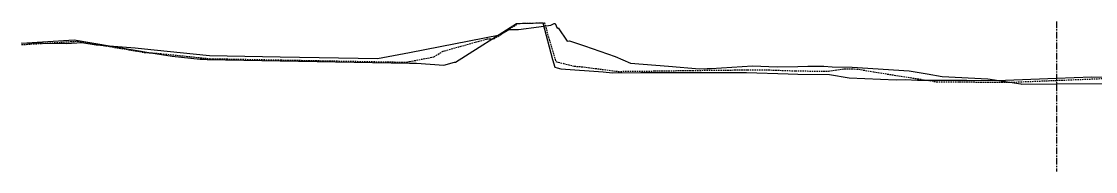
# Model space of a CAD drawing. Header units: centimetres. Extents: x 8495135 to 959133560, y 4530079 to 463453963.
# Drawn here: x 958955371 to 958965749, y 463420307 to 463421759 of the extents above; entities that cross this region are included whole.
import ezdxf

# ---------------------------------------------------------------- set-up
doc = ezdxf.new("R2010")
doc.units = ezdxf.units.CM
doc.header["$LTSCALE"] = 0.1
doc.linetypes.add('CENTER', pattern=[50.8, 31.75, -6.35, 6.35, -6.35])
doc.linetypes.add('DASHED', pattern=[0.75, 0.5, -0.25])
for name, color, linetype in [('40_TERRAIN', 3, 'Continuous'), ('br_dimension', 1, 'Continuous'), ('br_hatch_dark', 8, 'Continuous')]:
    doc.layers.add(name, color=color, linetype=linetype)

msp = doc.modelspace()

# ---------------------------------------------------------------- linework, layer by layer
at = {"layer": '40_TERRAIN'}
msp.add_lwpolyline([(958955371.19, 463421549.8), (958955878.69, 463421581.1), (958956621.19, 463421456.2), (958956826.99, 463421421.6), (958957097.79, 463421393.8), (958957116.19, 463421392.8), (958957132.79, 463421392.8), (958957147.09, 463421393.6), (958957166.49, 463421390), (958957871.19, 463421378.1), (958959121.19, 463421356.9), (958959188.29, 463421355.8), (958959451.09, 463421337.4), (958959554.89, 463421366.3), (958959563.19, 463421366.5), (958960154.79, 463421739.5), (958960304.39, 463421743.4), (958960371.19, 463421745), (958960407.79, 463421745.8), (958960501.49, 463421391.7), (958960524.79, 463421315.7), (958960548.49, 463421309.8), (958960581.59, 463421301.6), (958960991.89, 463421273.1), (958961080.19, 463421261.8), (958961354.59, 463421264.9), (958961621.19, 463421264.8), (958961926.69, 463421264.7), (958962376.29, 463421266.1), (958962777.69, 463421251.4), (958962871.19, 463421250.2), (958963176.99, 463421246.3), (958963366.89, 463421212.4), (958963821.69, 463421193.1), (958963908.09, 463421195.9), (958964028.09, 463421192.2), (958964121.19, 463421191.7), (958964505.79, 463421189.5), (958964794.79, 463421187), (958965371.19, 463421210.2), (958965713.79, 463421224), (958966282.89, 463421219.5)], dxfattribs=at)
at = {"layer": '40_TERRAIN', "color": 6}
msp.add_lwpolyline([(958955371.19, 463421551.3), (958955805.19, 463421545.9), (958955953.29, 463421555), (958956094.29, 463421531.3), (958956470.49, 463421503.1), (958956621.19, 463421487.5), (958956653.39, 463421484.2), (958957188.69, 463421428.3), (958957871.19, 463421416.2), (958958811.39, 463421399.5), (958959121.19, 463421459.9), (958959993.09, 463421629.9), (958960078.79, 463421682), (958960107.69, 463421681.6), (958960174.89, 463421682.1), (958960371.19, 463421708.2), (958960487.29, 463421723.6), (958960517.69, 463421739.7), (958960526.89, 463421738.8), (958960545.69, 463421693.9), (958960555.29, 463421697.8), (958960644.89, 463421568.6), (958960666.89, 463421570.4), (958960810.79, 463421521.6), (958961108.89, 463421419.9), (958961255.89, 463421355.6), (958961621.19, 463421325.9), (958961923.49, 463421301.3), (958961997.59, 463421302.3), (958962035.79, 463421302.7), (958962434.49, 463421329), (958962673.09, 463421320.2), (958962871.19, 463421323.8), (958962968.09, 463421325.5), (958963123.99, 463421327.9), (958963204.69, 463421318.5), (958963396.09, 463421316.1), (958963947.89, 463421281.6), (958964121.19, 463421250.9), (958964265.49, 463421225.3), (958964709.49, 463421205.3), (958965025.59, 463421155), (958965036.89, 463421153.9), (958965371.19, 463421155.9), (958965828.29, 463421158.7)], dxfattribs=at)
at = {"layer": 'br_dimension', "linetype": 'CENTER', "ltscale": 20}
msp.add_line((958965371.19, 463421758.98), (958965371.19, 463420307.05), dxfattribs=at)
at = {"layer": 'br_hatch_dark', "linetype": 'DASHED', "ltscale": 300}
msp.add_lwpolyline([(958955371.19, 463421534.5), (958955915.49, 463421568), (958956557.99, 463421459.9), (958956621.19, 463421455.2), (958956716.99, 463421448), (958957160.49, 463421402.1), (958957191.09, 463421398.9), (958957871.19, 463421386.7), (958959088.89, 463421364.8), (958959121.19, 463421371.1), (958959356.79, 463421416.9), (958959445.79, 463421471.1), (958959458.99, 463421475.2), (958959868.69, 463421589.5), (958959934.59, 463421590.9), (958960171.29, 463421740.2), (958960230.99, 463421741.7), (958960371.19, 463421745), (958960425.39, 463421746.3), (958960461.99, 463421608), (958960534.99, 463421370.1), (958960609.19, 463421351.8), (958960712.79, 463421326.2), (958960780.39, 463421321.5), (958961135.59, 463421276), (958961484.49, 463421279.9), (958961621.19, 463421281.9), (958961853.59, 463421285.1), (958962384.99, 463421290.9), (958962562.99, 463421291.5), (958962848.79, 463421281.1), (958962871.19, 463421280.8), (958963167.19, 463421277.6), (958963319.69, 463421302.1), (958963393.59, 463421301.1), (958963459.29, 463421297), (958963603.59, 463421271.4), (958964121.19, 463421190), (958964211.29, 463421175.9), (958964431.69, 463421174.6), (958964910.29, 463421170.5), (958965371.19, 463421189), (958966252.19, 463421224.4)], dxfattribs=at)

doc.saveas('drawing.dxf')
